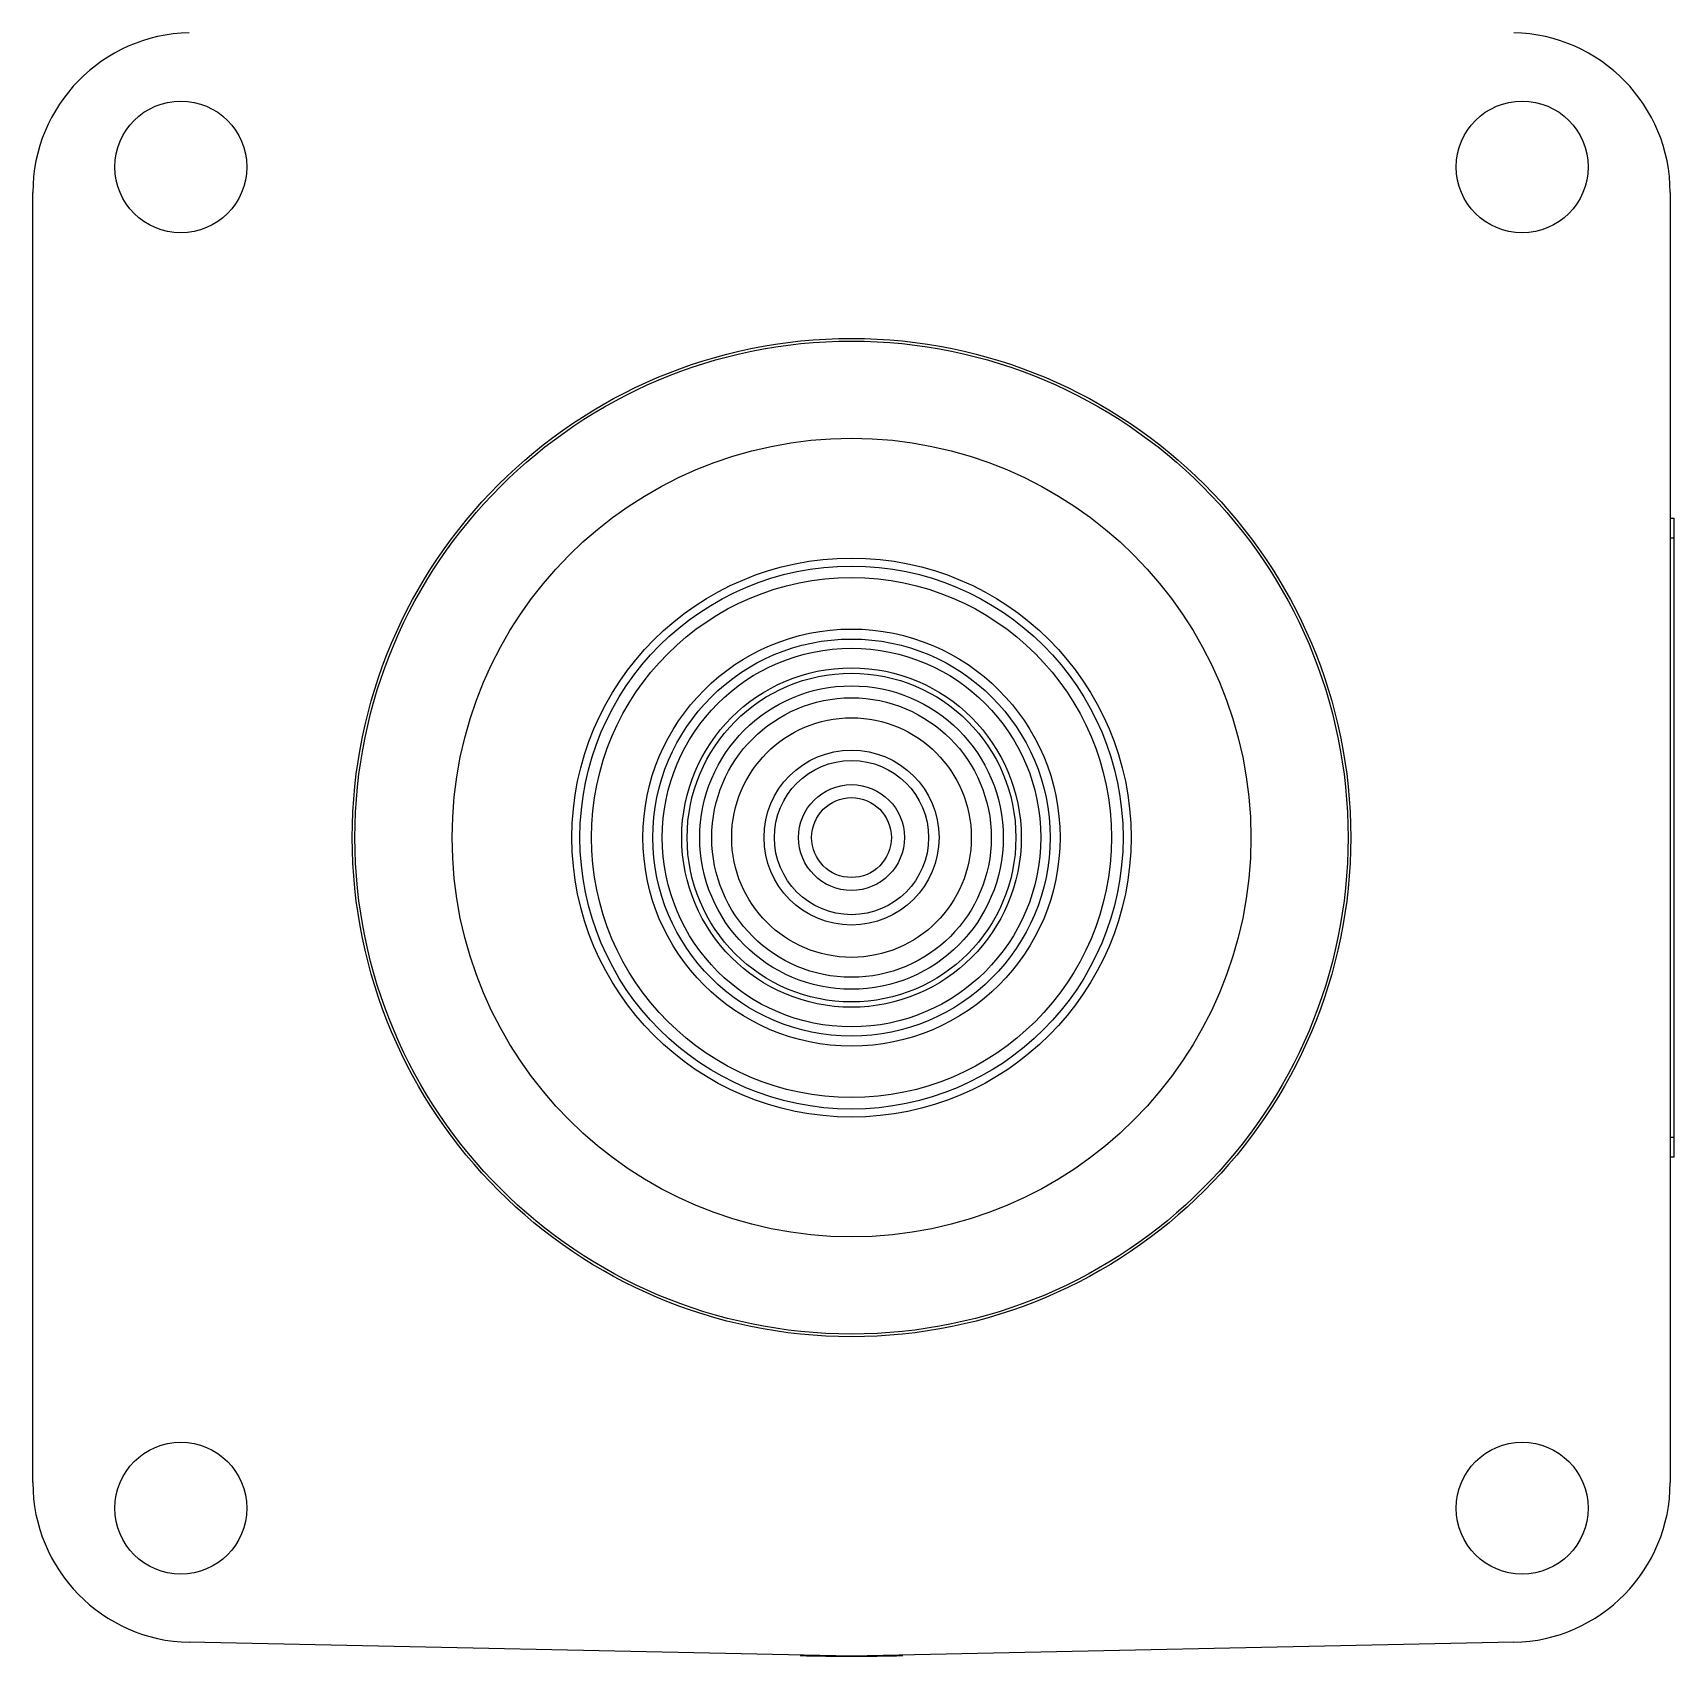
# Model space of a CAD drawing. Header units: millimetres. Extents: x 825 to 4294, y 1031 to 3282.
# Drawn here: x 2059 to 2141.2, y 2954.3 to 3035.6 of the extents above; entities that cross this region are included whole.
import ezdxf

# ---------------------------------------------------------------- set-up
doc = ezdxf.new("R2010")
doc.units = ezdxf.units.MM

msp = doc.modelspace()

# ---------------------------------------------------------------- linework, layer by layer
at = {"color": 7, "linetype": 'Continuous'}
for p, q in [((2058.98735, 2963.03126), (2058.98735, 3027.64525)), ((2140.98735, 3027.64525), (2140.98735, 2963.03126)), ((2140.98735, 3011.33825), (2141.18735, 3011.33825)), ((2141.18735, 2979.33825), (2141.18735, 3011.33825)), ((2141.18735, 2979.33825), (2140.98735, 2979.33825)), ((2099.98735, 2954.33825), (2066.81981, 2955.03301)), ((2133.15489, 2955.03301), (2099.98735, 2954.33825))]:
    msp.add_line(p, q, dxfattribs=at)
at = {"color": 9, "linetype": 'Continuous'}
for p, q in [((2141.18735, 3010.33825), (2140.98735, 3010.33825)), ((2140.98735, 2980.33825), (2141.18735, 2980.33825))]:
    msp.add_line(p, q, dxfattribs=at)
at = {"color": 7, "linetype": 'Continuous'}
for centre, radius in [((2066.39978, 3028.92583), 3.3), ((2133.57492, 3028.92583), 3.3), ((2099.98735, 2995.33825), 25), ((2099.98735, 2995.33825), 24.86603), ((2099.98735, 2995.33825), 20), ((2099.98735, 2995.33825), 14), ((2099.98735, 2995.33825), 13.6), ((2099.98735, 2995.33825), 13.02), ((2099.98735, 2995.33825), 10.445), ((2099.98735, 2995.33825), 9.945), ((2099.98735, 2995.33825), 9.4815), ((2099.98735, 2995.33825), 8.5), ((2099.98735, 2995.33825), 8.23205), ((2099.98735, 2995.33825), 7), ((2099.98735, 2995.33825), 6), ((2099.98735, 2995.33825), 4.38205), ((2099.98735, 2995.33825), 3.86244), ((2099.98735, 2995.33825), 2.65), ((2099.98735, 2995.33825), 2), ((2066.39978, 2961.75068), 3.3), ((2133.57492, 2961.75068), 3.3)]:
    msp.add_circle(centre, radius, dxfattribs=at)
at = {"color": 9, "linetype": 'Continuous'}
msp.add_circle((2099.98735, 2995.33825), 7.6, dxfattribs=at)
at = {"color": 7, "linetype": 'Continuous'}
for centre, radius, start, end in [((2066.98735, 3027.64525), 8, 91.2, 180), ((2132.98735, 3027.64525), 8, 0, 88.8), ((2066.98735, 2963.03126), 8, 180, 268.8), ((2132.98735, 2963.03126), 8, 271.2, 0), ((2099.98735, 3074.33825), 120, 268.7687115, 271.2312885)]:
    msp.add_arc(centre, radius, start, end, dxfattribs=at)

doc.saveas('drawing.dxf')
